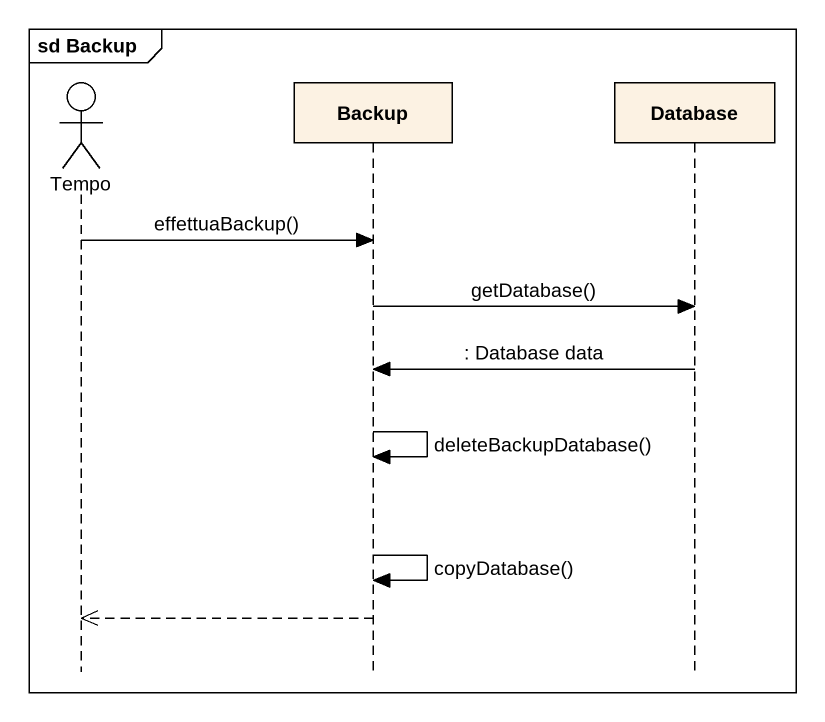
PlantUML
@startuml
mainframe sd Backup
hide footbox
actor Tempo
participant Backup
participant "Database" as Database_

Tempo -> Backup : effettuaBackup()
Backup -> Database_ : getDatabase()
Database_ -> Backup : : Database data
Backup -> Backup : deleteBackupDatabase()
Backup -> Backup : copyDatabase()
Backup -->> Tempo
@enduml
